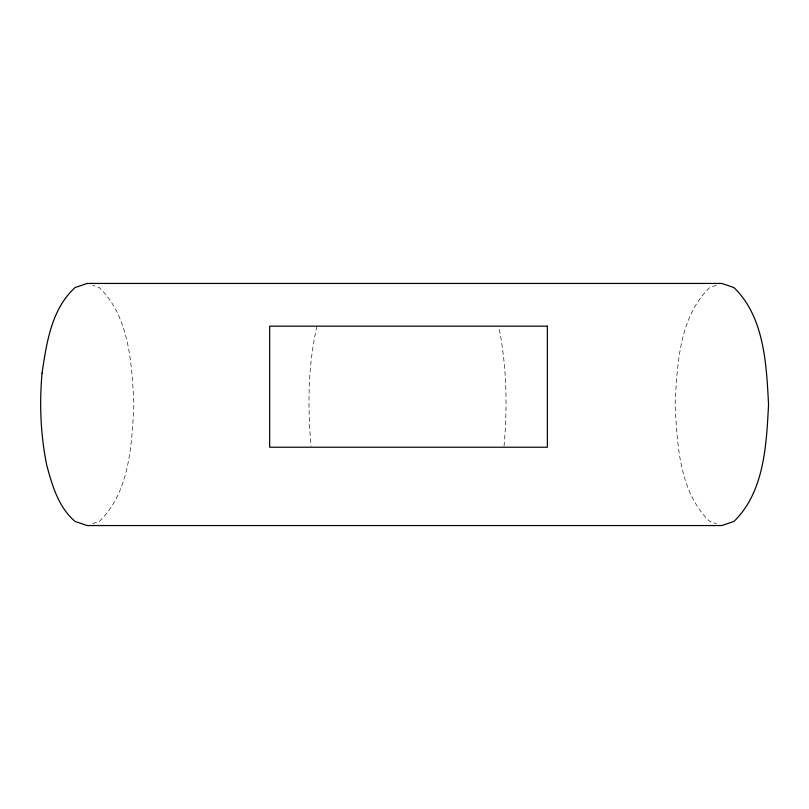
<?xml version="1.0" encoding="UTF-8"?>
<svg xmlns="http://www.w3.org/2000/svg" width="809" height="809" viewBox="0 0 809 809"><rect width="100%" height="100%" fill="white"/><g stroke="black" fill="none" stroke-linecap="round" stroke-linejoin="round"><path stroke-width="0.61" stroke-dasharray="4.04 3.03" d="M504.037 446.093C507.587 406.179 506.727 365.506 498.698 326.169M316.966 326.169C307.905 365.355 307.582 406.179 311 446.093M716.329 285.314L709.726 287.559C679.155 317.047 677.204 364.687 675.09 404.5C677.204 444.313 679.155 491.953 709.726 521.441L716.329 523.686M92.671 523.686L99.274 521.441C129.845 491.953 131.796 444.313 133.91 404.5C131.796 364.687 129.845 317.047 99.274 287.559L92.671 285.314"/><path stroke-width="1.21" d="M42.038 373.171C39.348 403.853 40.541 434.817 46.71 465.033C52.17 485.44 58.41 507.192 75.085 521.441L87.18 525.557L721.82 525.557L733.915 521.441C764.485 491.953 766.436 444.313 768.55 404.5C766.436 364.687 764.485 317.047 733.915 287.559L721.82 283.443L87.18 283.443L75.085 287.559C51.341 309.119 46.578 343.067 42.038 373.171M547.369 326.169L269.66 326.169L269.66 447.225L547.369 447.225L547.369 326.169"/></g></svg>
